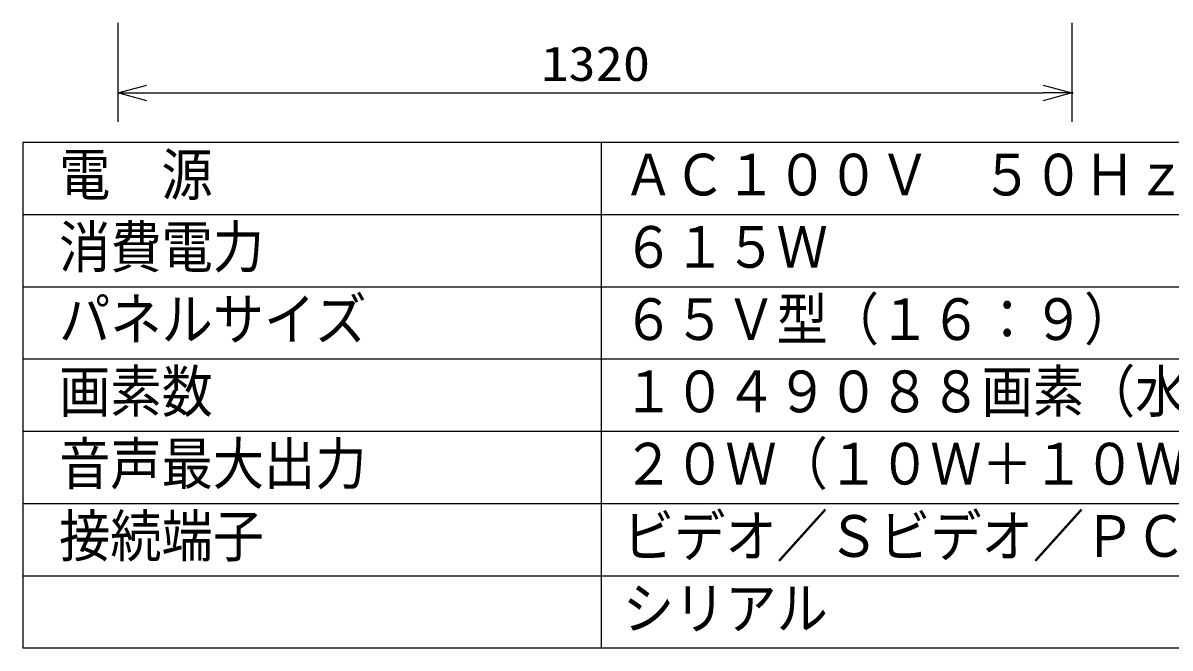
# Model space of a CAD drawing. Units: millimetres, scale not verified. Extents: x -63 to 62, y -57 to 57.
# Drawn here: x -62.9 to 16.4, y -56.5 to -13.3 of the extents above; entities that cross this region are included whole.
import ezdxf
from ezdxf.enums import TextEntityAlignment as Align

# ---------------------------------------------------------------- set-up
doc = ezdxf.new("R2010")
doc.units = ezdxf.units.MM
doc.header["$LTSCALE"] = 0.190236
doc.header["$PDMODE"] = 32
doc.header["$PDSIZE"] = 0.0951
for name, color, linetype in [('0-0_GAIKEI', 1, 'Continuous'), ('0-1_WAKU', 7, 'Continuous'), ('0-4_MOJI1', 2, 'Continuous')]:
    doc.layers.add(name, color=color, linetype=linetype)
doc.styles.add('ＭＳ ゴシック', font='')
doc.styles.get('ＭＳ ゴシック').set_extended_font_data('MS Gothic')

# ---------------------------------------------------------------- blocks, each defined once
blk = doc.blocks.new('_OPEN30')
at = {"layer": '0-1_WAKU'}
blk.add_line((0, 0), (-1, 0), dxfattribs=at)
blk.add_lwpolyline([(-1, 0.26795), (0, 0), (-1, -0.26795)], dxfattribs=at)

msp = doc.modelspace()

# ---------------------------------------------------------------- linework, layer by layer
at = {"layer": '0-0_GAIKEI', "color": 3}
for p, q in [((-56.3842, -13.2514), (-56.3842, -20.0974)), ((9.6159, -13.2514), (9.6159, -20.0974)), ((-54.3842, -18.0974), (7.6159, -18.0974))]:
    msp.add_line(p, q, dxfattribs=at)
at = {"layer": '0-1_WAKU', "color": 4}
for p, q in [((-62.9442, -21.5), (62.056, -21.5)), ((-62.9442, -21.5), (-62.9442, -56.5001)), ((-22.9442, -21.5), (-22.9442, -56.5001)), ((62.056, -56.5001), (-62.9442, -56.5001))]:
    msp.add_line(p, q, dxfattribs=at)
at = {"layer": '0-1_WAKU', "color": 1}
for p, q in [((-62.9442, -26.5), (62.056, -26.5)), ((-62.9442, -31.5001), (62.056, -31.5001)), ((-62.9442, -36.5001), (62.056, -36.5001)), ((-62.9442, -41.5001), (62.056, -41.5001)), ((-62.9442, -46.5001), (62.056, -46.5001)), ((-62.9442, -51.5001), (62.056, -51.5001))]:
    msp.add_line(p, q, dxfattribs=at)
at = {"layer": '0-1_WAKU'}
msp.add_point((9.6159, -18.0974), dxfattribs=at)

# ---------------------------------------------------------------- block references
at = {"layer": '0-0_GAIKEI', "xscale": 2, "yscale": 2, "rotation": 180}
msp.add_blockref('_OPEN30', (-56.3842, -18.0974), dxfattribs=at)
at = {"layer": '0-0_GAIKEI', "xscale": 2, "yscale": 2}
msp.add_blockref('_OPEN30', (9.6159, -18.0974), dxfattribs=at)

# ---------------------------------------------------------------- texts
at = {"layer": '0-0_GAIKEI', "color": 3, "style": 'ＭＳ ゴシック', "width": 1.15}
msp.add_text('1320', height=2.406, dxfattribs=at).set_placement((-27.0915, -17.9878), align=Align.BOTTOM_LEFT)
at = {"layer": '0-4_MOJI1', "style": 'ＭＳ ゴシック', "width": 0.9}
for s, p in [('電  源', (-60.4442, -26.0552)), ('ＡＣ１００Ｖ\u3000５０Ｈｚ／６０Ｈｚ', (-21.4441, -26.0552)), ('消費電力', (-60.4442, -31.0552)), ('６１５Ｗ', (-21.4441, -31.0552)), ('パネルサイズ', (-60.4442, -36.0552)), ('６５Ｖ型（１６：９）', (-21.4441, -36.0552)), ('画素数', (-60.4442, -41.0552)), ('１０４９０８８画素（水平１３６６×垂直７６８）', (-21.4441, -41.0552)), ('音声最大出力', (-60.4442, -46.0552)), ('２０Ｗ（１０Ｗ＋１０Ｗ）', (-21.4441, -46.0552)), ('接続端子', (-60.4442, -51.0552)), ('ビデオ／Ｓビデオ／ＰＣ／外部スピーカ', (-21.4441, -51.0552)), ('シリアル', (-21.4441, -56.0552))]:
    msp.add_text(s, height=2.887, dxfattribs=at).set_placement(p, align=Align.BOTTOM_LEFT)

doc.saveas('drawing.dxf')
